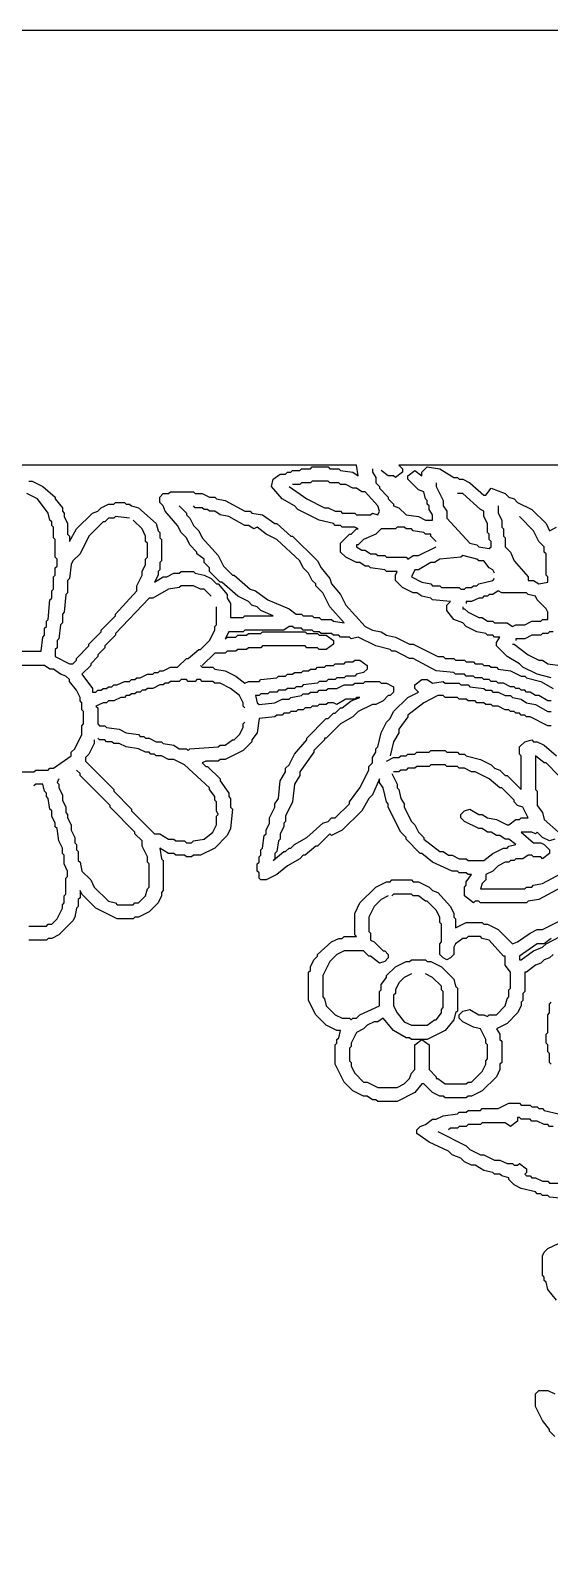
# Model space of a CAD drawing. Header units: metres. Extents: x 80 to 226, y 30 to 176.
# Drawn here: x 152.7 to 177.5, y 103.4 to 176.2 of the extents above; entities that cross this region are included whole.
import ezdxf

# ---------------------------------------------------------------- set-up
doc = ezdxf.new("R2010")
doc.units = ezdxf.units.M

msp = doc.modelspace()

# ---------------------------------------------------------------- linework, layer by layer
for points in [[(80, 30), (226.172, 30), (226.172, 176.172), (80, 176.172)], [(177.555, 145.25), (176.877, 145.419), (176.2, 145.758), (176.031, 145.927), (175.438, 146.266), (174.93, 146.774), (174.93, 146.943), (175.099, 147.197), (174.845, 147.197), (174.761, 147.282), (174.507, 147.282), (174.422, 147.367), (173.999, 147.451), (173.491, 147.705), (173.321, 147.875), (172.898, 148.044), (172.559, 148.467), (172.559, 148.721), (172.729, 148.891), (171.882, 148.975), (171.797, 149.06), (171.374, 149.145), (171.12, 149.314), (170.951, 149.314), (170.443, 149.568), (170.104, 149.907), (170.104, 150.161), (170.189, 150.33), (169.681, 150.33), (169.596, 150.415), (168.919, 150.499), (168.834, 150.584), (168.665, 150.584), (168.411, 150.753), (168.241, 150.753), (167.733, 151.007), (167.479, 151.261), (167.479, 151.685), (167.903, 152.108), (167.987, 152.108), (168.241, 152.362), (168.326, 152.362), (168.157, 152.447), (167.564, 152.447), (167.479, 152.531), (167.225, 152.531), (167.141, 152.616), (166.463, 152.785), (165.447, 153.293), (165.278, 153.463), (164.685, 153.801), (164.177, 154.394), (164.262, 154.733), (164.601, 154.987), (164.855, 154.987), (164.939, 155.071), (165.109, 155.071), (165.193, 155.156), (165.532, 155.156), (165.617, 155.241), (166.04, 155.241), (166.125, 155.325), (166.887, 155.325), (166.971, 155.241), (167.395, 155.241), (167.479, 155.156), (168.072, 155.071), (168.326, 154.902), (168.241, 155.41), (137.761, 155.41)], [(169.003, 155.241), (169.003, 155.071), (169.173, 154.817), (169.173, 154.563), (169.342, 154.394), (169.342, 154.309), (169.765, 153.886), (169.765, 153.801), (170.019, 153.547), (170.019, 153.463), (170.273, 153.378), (170.612, 153.039), (171.205, 152.955), (171.543, 152.785), (171.882, 152.785), (171.882, 153.039), (171.713, 153.293), (171.713, 153.463), (171.628, 153.547), (171.628, 153.717), (171.543, 153.801), (171.459, 154.14), (171.205, 154.225), (170.697, 154.733), (170.697, 154.902), (171.035, 155.156), (171.374, 154.902), (171.374, 155.071), (171.628, 155.325), (172.221, 155.241), (172.898, 154.817), (173.067, 154.817), (173.152, 154.733), (173.321, 154.733), (173.66, 154.563), (174.337, 153.971), (174.422, 153.971), (174.676, 154.309), (175.353, 154.055), (175.523, 153.886), (175.777, 153.801), (175.946, 153.632), (176.623, 153.293), (177.301, 152.616), (177.47, 152.277), (177.809, 152.447)], [(186.953, 155.41), (170.273, 155.41), (170.443, 155.241), (170.443, 155.071), (170.104, 154.817), (170.019, 154.902), (169.765, 154.902), (169.427, 155.156)], [(152.578, 154.648), (152.747, 154.648), (153.255, 154.394), (153.848, 153.886), (153.848, 153.801), (154.187, 153.378), (154.187, 153.209), (154.271, 153.124), (154.271, 152.955), (154.441, 152.616), (154.441, 152.108), (154.525, 152.023), (154.525, 151.769), (154.864, 152.362), (155.626, 153.124), (155.88, 153.209), (156.049, 153.378), (156.388, 153.547), (156.642, 153.547), (156.727, 153.632), (157.15, 153.632), (157.235, 153.547), (157.404, 153.547), (157.489, 153.463), (157.827, 153.378), (158.674, 152.616), (158.759, 152.277), (158.843, 152.193), (158.843, 151.939), (158.928, 151.854), (158.928, 150.838), (158.843, 150.753), (158.843, 150.415), (158.759, 150.33), (158.759, 150.161), (158.589, 149.822), (159.013, 150.076), (159.182, 150.076), (159.521, 150.245), (159.775, 150.245), (159.859, 150.33), (160.452, 150.33), (160.537, 150.245), (160.96, 150.161), (161.299, 149.991), (161.553, 149.737), (161.637, 149.737), (162.061, 149.229), (162.061, 149.06), (162.23, 148.806), (162.23, 148.129), (162.823, 148.129), (162.907, 148.213), (164.262, 148.213), (163.669, 148.467), (163.5, 148.637), (163.246, 148.721), (163.077, 148.891), (162.569, 149.145), (161.807, 149.822), (161.722, 149.822), (161.214, 150.33), (161.214, 150.499), (160.96, 150.753), (160.96, 150.923), (160.621, 151.177), (160.621, 151.261), (160.283, 151.6), (160.113, 151.939), (159.859, 152.193), (159.69, 152.531), (159.097, 153.209), (159.013, 153.463), (158.843, 153.632), (158.843, 153.886), (159.013, 154.055), (159.267, 154.055), (159.351, 154.14), (160.452, 154.14), (160.537, 154.055), (160.875, 154.055), (161.214, 153.886), (161.468, 153.886), (161.553, 153.801), (161.976, 153.717), (162.907, 153.209), (163.161, 153.209), (163.246, 153.124), (163.754, 153.039), (164.347, 152.616), (164.431, 152.616), (165.109, 152.023), (165.193, 152.023), (166.379, 150.838), (166.548, 150.499), (166.971, 149.991), (167.056, 149.737), (167.479, 149.229), (167.733, 148.721), (168.665, 147.705), (169.003, 147.536), (169.427, 147.451), (169.681, 147.282), (170.104, 147.197), (170.781, 146.859), (170.951, 146.859), (172.136, 146.266), (172.39, 146.266), (172.475, 146.181), (172.898, 146.181), (172.983, 146.097), (173.406, 146.097), (173.491, 146.012), (173.829, 146.012), (173.914, 145.927), (174.253, 145.927), (174.337, 145.843), (174.591, 145.843), (174.676, 145.758), (174.93, 145.758), (175.015, 145.673), (175.607, 145.589), (176.115, 145.335), (176.285, 145.335), (176.369, 145.25), (177.047, 145.081), (177.639, 144.742)], [(165.024, 154.394), (165.871, 153.801), (166.717, 153.378), (166.887, 153.378), (167.225, 153.209), (167.479, 153.209), (167.564, 153.124), (168.157, 153.124), (168.241, 153.039), (168.919, 153.039), (169.003, 153.124), (169.257, 153.039), (169.342, 153.209), (169.257, 153.463), (168.665, 154.14), (168.495, 154.14), (168.241, 154.309), (168.072, 154.309), (167.733, 154.479), (167.479, 154.479), (167.395, 154.563), (166.971, 154.563), (166.887, 154.648), (166.125, 154.648), (166.04, 154.563), (165.617, 154.563), (165.532, 154.479), (165.193, 154.479)], [(172.051, 154.563), (172.051, 154.394), (172.39, 153.717), (172.39, 153.463), (172.559, 153.209), (172.559, 152.87), (173.66, 151.685), (173.999, 151.6), (174.083, 151.515), (174.591, 151.431), (174.676, 151.515), (174.676, 151.769), (174.591, 151.854), (174.591, 152.108), (174.507, 152.193), (174.507, 152.616), (174.337, 152.955), (174.337, 153.209), (174.168, 153.293), (173.321, 154.055), (173.067, 154.055)], [(152.155, 146.52), (153.171, 146.52), (153.255, 147.197), (153.34, 147.282), (153.34, 147.621), (153.425, 147.705), (153.425, 147.959), (153.509, 148.044), (153.594, 148.975), (153.679, 149.06), (153.679, 149.399), (153.763, 149.483), (153.763, 150.076), (153.848, 150.161), (153.848, 150.499), (153.933, 150.584), (153.933, 150.923), (153.848, 151.007), (153.848, 151.854), (153.763, 151.939), (153.763, 152.447), (153.679, 152.531), (153.679, 152.701), (153.594, 152.785), (153.509, 153.124), (153.001, 153.801), (152.493, 154.055)], [(157.404, 152.87), (156.727, 152.955), (156.642, 152.87), (156.388, 152.87), (156.219, 152.701), (156.134, 152.701), (155.457, 152.023), (155.033, 151.177), (154.695, 150.838), (154.61, 150.669), (154.525, 149.991), (154.441, 149.907), (154.441, 149.314), (154.356, 149.229), (154.271, 148.383), (154.187, 148.298), (154.187, 147.875), (154.102, 147.79), (154.017, 147.113), (153.933, 147.028), (153.933, 146.689), (153.848, 146.605), (153.848, 146.266), (154.525, 145.927), (154.695, 145.927), (154.864, 146.097), (154.864, 146.181), (155.457, 146.774), (155.457, 146.859), (156.049, 147.451), (156.049, 147.536), (156.727, 148.213), (156.727, 148.298), (157.743, 149.399), (157.743, 149.653), (157.997, 150.161), (157.997, 150.33), (158.166, 150.669), (158.166, 150.923), (158.251, 151.007), (158.251, 151.685), (158.166, 151.769), (158.166, 152.023), (157.997, 152.362), (157.573, 152.785)], [(159.775, 153.463), (160.113, 153.124), (160.113, 153.039), (160.283, 152.87), (160.452, 152.531), (160.706, 152.277), (160.875, 151.939), (161.637, 151.092), (161.891, 150.584), (162.315, 150.161), (162.399, 150.161), (163.161, 149.483), (163.415, 149.399), (164.008, 148.975), (165.024, 148.552), (165.363, 148.298), (165.617, 148.298), (165.701, 148.213), (166.125, 148.213), (166.209, 148.129), (166.463, 148.129), (166.548, 148.044), (167.056, 148.044), (167.141, 147.959), (167.649, 147.875), (166.971, 148.637), (166.633, 149.314), (166.294, 149.653), (166.294, 149.737), (166.125, 149.907), (165.955, 150.245), (165.701, 150.499), (165.532, 150.838), (164.431, 151.854), (163.923, 152.108), (163.5, 152.447), (163.331, 152.362), (163.077, 152.531), (162.907, 152.531), (162.145, 152.955), (161.722, 153.039), (161.468, 153.209), (161.214, 153.209), (161.129, 153.293), (160.96, 153.293), (160.875, 153.378), (160.537, 153.378), (160.452, 153.463)], [(175.015, 153.463), (175.015, 153.124), (175.184, 152.785), (175.184, 152.447), (175.269, 152.362), (175.269, 152.023), (175.353, 151.939), (175.353, 151.515), (175.607, 151.261), (175.777, 150.838), (176.454, 150.076), (176.454, 149.907), (176.708, 149.907), (176.962, 149.737), (177.385, 149.822), (177.385, 150.076), (177.301, 150.161), (177.301, 151.177), (177.216, 151.261), (177.216, 151.515), (176.962, 151.769), (176.708, 152.277), (176.031, 152.955)], [(172.051, 151.769), (171.797, 152.023), (171.797, 152.108), (171.543, 152.108), (171.459, 152.193), (170.951, 152.277), (170.866, 152.362), (170.612, 152.362), (170.527, 152.447), (170.189, 152.447), (170.104, 152.362), (169.427, 152.362), (169.173, 152.108), (168.58, 151.854), (168.326, 151.6), (168.241, 151.6), (168.241, 151.515), (168.495, 151.346), (168.665, 151.346), (168.919, 151.177), (169.173, 151.177), (169.257, 151.092), (169.596, 151.092), (169.681, 151.007), (170.612, 151.007), (170.697, 150.923), (170.951, 151.092), (171.205, 151.092), (172.051, 151.515)], [(174.845, 150.245), (174.761, 150.415), (174.591, 150.499), (174.337, 150.838), (174.083, 150.838), (173.999, 150.923), (173.321, 151.092), (173.237, 151.007), (172.221, 150.923), (171.967, 150.753), (171.797, 150.753), (171.205, 150.415), (171.035, 150.415), (170.866, 150.076), (171.374, 149.822), (171.797, 149.737), (171.882, 149.653), (172.221, 149.653), (172.305, 149.568), (173.152, 149.568), (173.237, 149.483), (173.406, 149.483), (173.491, 149.568), (173.745, 149.568), (173.829, 149.653), (173.999, 149.653), (174.083, 149.737), (174.761, 149.907), (174.845, 149.991)], [(161.299, 149.145), (160.96, 149.483), (160.791, 149.483), (160.452, 149.653), (159.859, 149.653), (159.775, 149.568), (159.267, 149.483), (158.505, 149.06), (158.335, 149.06), (156.727, 147.367), (156.727, 147.282), (156.219, 146.774), (156.219, 146.689), (155.88, 146.351), (155.88, 146.266), (155.541, 145.927), (155.541, 145.843), (155.118, 145.419), (155.626, 144.742), (155.626, 144.573), (155.795, 144.573), (155.88, 144.657), (156.049, 144.657), (156.134, 144.742), (156.303, 144.742), (156.388, 144.827), (156.557, 144.827), (156.642, 144.911), (156.811, 144.911), (157.15, 145.081), (157.404, 145.081), (157.489, 145.165), (157.658, 145.165), (157.743, 145.25), (157.912, 145.25), (158.251, 145.419), (158.505, 145.419), (158.589, 145.504), (158.759, 145.504), (158.843, 145.589), (159.013, 145.589), (159.351, 145.758), (159.69, 145.758), (160.113, 146.181), (160.198, 146.181), (160.706, 146.605), (160.791, 146.605), (161.214, 147.028), (161.468, 147.536), (161.468, 147.705), (161.553, 147.79), (161.553, 148.637)], [(173.321, 148.637), (173.321, 148.552), (173.406, 148.552), (173.575, 148.383), (174.083, 148.129), (174.253, 148.129), (174.507, 147.959), (174.761, 147.959), (174.845, 147.875), (175.438, 147.875), (175.692, 147.705), (175.861, 147.79), (176.285, 147.79), (176.623, 147.959), (177.047, 147.959), (177.131, 148.044), (177.385, 148.044), (177.385, 148.383), (177.301, 148.552), (176.877, 148.975), (176.793, 149.145), (176.454, 149.229), (176.369, 149.314), (175.184, 149.314), (175.015, 149.399), (174.761, 149.229), (174.591, 149.229), (174.507, 149.145), (174.337, 149.145), (174.253, 149.06), (174.083, 149.06), (173.745, 148.891), (173.491, 148.891), (173.491, 148.806)], [(177.555, 144.149), (177.385, 144.149), (176.962, 144.403), (176.793, 144.403), (176.539, 144.573), (176.369, 144.573), (176.285, 144.657), (176.115, 144.657), (176.031, 144.742), (175.861, 144.742), (175.777, 144.827), (175.607, 144.827), (175.269, 144.996), (175.015, 144.996), (174.93, 145.081), (174.676, 145.081), (174.591, 145.165), (174.337, 145.165), (174.253, 145.25), (173.914, 145.25), (173.829, 145.335), (173.491, 145.335), (173.406, 145.419), (172.983, 145.419), (172.898, 145.504), (172.051, 145.589), (170.951, 146.181), (170.781, 146.181), (170.104, 146.52), (169.935, 146.52), (169.85, 146.605), (169.173, 146.774), (168.326, 147.197), (167.987, 147.113), (167.903, 147.197), (167.479, 147.197), (167.395, 147.282), (167.141, 147.282), (167.056, 147.367), (166.548, 147.367), (166.463, 147.451), (166.209, 147.451), (166.125, 147.536), (165.701, 147.536), (165.617, 147.621), (165.278, 147.621), (165.193, 147.705), (165.024, 147.705), (164.77, 147.536), (162.907, 147.536), (162.823, 147.451), (162.145, 147.451), (161.976, 147.113), (162.061, 147.197), (162.484, 147.197), (162.569, 147.282), (162.992, 147.282), (163.077, 147.367), (163.669, 147.367), (163.754, 147.451), (165.786, 147.451), (165.871, 147.367), (166.379, 147.367), (166.463, 147.282), (166.802, 147.282), (167.141, 147.028), (167.141, 146.859), (166.802, 146.605), (166.463, 146.605), (166.379, 146.689), (165.871, 146.689), (165.786, 146.774), (163.754, 146.774), (163.669, 146.689), (163.077, 146.689), (162.992, 146.605), (162.569, 146.605), (162.484, 146.52), (162.061, 146.52), (161.976, 146.435), (161.468, 146.435), (160.875, 145.843)], [(177.639, 147.451), (177.47, 147.451), (177.385, 147.367), (177.131, 147.367), (177.047, 147.282), (176.623, 147.282), (176.285, 147.113), (175.861, 147.113), (175.861, 147.028)], [(175.692, 146.859), (175.777, 146.859), (176.454, 146.351), (176.962, 146.097), (177.131, 146.097), (177.385, 145.927), (177.978, 145.843)], [(152.07, 140.763), (152.832, 140.763), (152.917, 140.847), (153.509, 140.847), (153.594, 140.932), (153.763, 140.932), (154.61, 141.525), (154.61, 141.694), (154.779, 141.863), (155.118, 142.541), (155.118, 142.964), (155.203, 143.049), (155.203, 143.641), (155.118, 143.726), (155.118, 144.065), (155.033, 144.149), (155.033, 144.319), (154.864, 144.657), (154.525, 145.081), (154.525, 145.165), (154.356, 145.335), (154.102, 145.419), (153.763, 145.673), (153.594, 145.673), (153.34, 145.843), (152.155, 145.843)], [(160.791, 145.843), (160.875, 145.758), (161.383, 145.758), (161.468, 145.673), (161.976, 145.589), (162.484, 145.335), (162.907, 144.996), (163.077, 145.081), (163.585, 145.081), (163.669, 145.165), (164.431, 145.25), (164.516, 145.335), (164.855, 145.335), (164.939, 145.419), (165.193, 145.419), (165.278, 145.504), (165.617, 145.504), (165.701, 145.589), (165.955, 145.589), (166.04, 145.673), (166.294, 145.673), (166.379, 145.758), (166.717, 145.758), (166.802, 145.843), (167.141, 145.843), (167.225, 145.927), (167.649, 145.927), (167.733, 146.012), (168.072, 146.012), (168.157, 146.097), (168.411, 146.097), (168.749, 145.843), (168.749, 145.673), (168.58, 145.504), (168.241, 145.419), (168.157, 145.335), (167.733, 145.335), (167.649, 145.25), (167.31, 145.25), (167.225, 145.165), (166.887, 145.165), (166.802, 145.081), (166.463, 145.081), (166.379, 144.996), (165.701, 144.911), (165.617, 144.827), (165.363, 144.827), (165.278, 144.742), (164.939, 144.742), (164.855, 144.657), (164.516, 144.657), (164.431, 144.573), (164.093, 144.573), (164.008, 144.488), (163.669, 144.488), (163.585, 144.403), (163.415, 144.403), (163.5, 144.065), (163.585, 143.98), (164.347, 144.065), (164.685, 144.234), (165.024, 144.234), (165.109, 144.319), (165.617, 144.403), (165.701, 144.488), (165.955, 144.488), (166.04, 144.573), (166.379, 144.573), (166.463, 144.657), (166.802, 144.657), (166.887, 144.742), (167.31, 144.742), (167.649, 144.911), (168.072, 144.911), (168.157, 144.996), (168.58, 144.996), (168.665, 145.081), (169.342, 145.081), (169.427, 144.996), (169.681, 144.996), (170.019, 144.827), (170.019, 144.573), (169.85, 144.403), (169.765, 144.403), (169.511, 144.149), (169.173, 143.98), (169.003, 143.98), (168.326, 143.641), (168.072, 143.387), (167.479, 143.049), (166.802, 142.371), (166.717, 142.371), (166.717, 142.287), (166.209, 141.779), (166.209, 141.694), (165.532, 140.763), (165.532, 140.593), (165.278, 140.17), (165.193, 139.323), (164.855, 138.646), (164.855, 138.392), (164.77, 138.307), (164.77, 138.138), (164.601, 137.799), (164.601, 137.545), (164.516, 137.461), (164.431, 136.953), (164.347, 136.868), (164.347, 136.614), (164.262, 136.529), (164.77, 136.953), (164.855, 136.953), (165.024, 137.122), (165.109, 137.122), (165.278, 137.291), (165.871, 137.63), (166.633, 138.307), (166.887, 138.392), (167.056, 138.561), (167.225, 138.561), (167.903, 139.239), (167.903, 139.323), (168.411, 140.001), (168.834, 140.847), (168.834, 141.017), (169.003, 141.186), (169.003, 141.44), (169.173, 141.694), (169.173, 141.863), (169.257, 141.948), (169.427, 142.625), (169.681, 143.133), (169.85, 143.303), (170.019, 143.641), (170.697, 144.319), (171.205, 144.573), (171.035, 144.742), (171.035, 144.911), (171.374, 145.165), (171.628, 145.165), (171.882, 144.996), (172.39, 145.081), (172.475, 144.996), (173.152, 144.996), (173.237, 144.911), (173.575, 144.911), (173.66, 144.827), (174.337, 144.742), (174.422, 144.657), (174.676, 144.657), (174.761, 144.573), (175.015, 144.573), (175.353, 144.403), (175.607, 144.403), (175.692, 144.319), (176.115, 144.234), (176.369, 144.065), (176.793, 143.98), (177.385, 143.641), (177.555, 143.641)], [(162.907, 143.811), (162.823, 143.895), (162.823, 144.065), (162.653, 144.403), (162.23, 144.742), (161.722, 144.996), (161.468, 144.996), (161.383, 145.081), (160.875, 145.081), (160.791, 145.165), (160.621, 145.165), (160.537, 145.081), (160.198, 145.081), (160.113, 145.165), (159.859, 145.165), (159.775, 145.081), (159.351, 145.081), (159.267, 144.996), (159.097, 144.996), (159.013, 144.911), (158.843, 144.911), (158.505, 144.742), (158.251, 144.742), (158.166, 144.657), (157.997, 144.657), (157.912, 144.573), (157.743, 144.573), (157.658, 144.488), (157.489, 144.488), (157.404, 144.403), (157.235, 144.403), (157.15, 144.319), (156.981, 144.319), (156.642, 144.149), (156.388, 144.149), (156.303, 144.065), (156.134, 144.065), (155.795, 143.895), (155.88, 143.811), (155.88, 143.049), (155.965, 142.964), (156.219, 142.964), (156.303, 142.879), (156.896, 142.795), (157.235, 142.625), (157.827, 142.541), (157.912, 142.456), (158.081, 142.456), (158.166, 142.371), (158.335, 142.371), (158.674, 142.202), (158.928, 142.202), (159.013, 142.117), (159.521, 142.033), (159.775, 141.863), (160.113, 141.863), (160.198, 141.779), (160.283, 141.863), (161.637, 141.948), (161.722, 142.033), (161.976, 142.033), (162.315, 142.287), (162.399, 142.287), (162.653, 142.541), (162.823, 142.879), (162.823, 143.049), (162.907, 143.133)], [(178.232, 135.344), (176.962, 134.667), (176.454, 134.582), (176.369, 134.497), (174.168, 134.497), (174.083, 134.582), (173.914, 134.582), (173.829, 134.497), (173.406, 134.836), (173.406, 135.259), (173.491, 135.344), (173.491, 135.513), (173.745, 135.852), (173.575, 135.852), (173.491, 135.937), (173.152, 135.937), (173.067, 136.021), (172.813, 136.021), (171.882, 136.445), (171.374, 136.868), (171.289, 136.868), (170.612, 137.545), (170.612, 137.63), (170.358, 137.884), (169.765, 139.069), (169.765, 139.239), (169.681, 139.323), (169.511, 140.001), (169.342, 140.255), (169.342, 140.424), (169.003, 139.662), (168.834, 139.493), (168.495, 138.9), (167.564, 137.969), (167.056, 137.715), (166.971, 137.799), (166.379, 137.207), (166.294, 137.207), (165.786, 136.783), (165.701, 136.783), (165.532, 136.614), (164.939, 136.275), (164.431, 135.852), (163.923, 135.598), (163.669, 135.598), (163.585, 135.683), (163.585, 135.937), (163.5, 136.021), (163.5, 136.36), (163.585, 136.445), (163.585, 136.699), (163.669, 136.783), (163.669, 137.037), (163.754, 137.122), (163.839, 137.715), (163.923, 137.799), (163.923, 137.969), (164.093, 138.307), (164.093, 138.561), (164.347, 139.069), (164.347, 139.239), (164.516, 139.493), (164.601, 140.339), (164.855, 140.763), (164.855, 140.932), (165.024, 141.101), (165.278, 141.609), (165.871, 142.287), (165.871, 142.371), (166.802, 143.303), (166.887, 143.303), (167.141, 143.557), (167.225, 143.557), (167.479, 143.811), (167.564, 143.811), (167.987, 144.149), (168.411, 144.319), (168.241, 144.319), (168.157, 144.234), (167.733, 144.234), (167.31, 143.98), (167.141, 144.065), (166.887, 144.065), (166.802, 143.98), (166.463, 143.98), (166.379, 143.895), (166.125, 143.895), (166.04, 143.811), (165.786, 143.811), (165.701, 143.726), (165.447, 143.726), (165.363, 143.641), (165.109, 143.641), (165.024, 143.557), (164.77, 143.557), (164.685, 143.472), (164.431, 143.472), (164.347, 143.387), (163.585, 143.303), (163.5, 142.625), (163.246, 142.287), (163.246, 142.202), (162.823, 141.779), (161.976, 141.355), (161.722, 141.355), (161.637, 141.271), (161.045, 141.271), (160.875, 141.186), (161.045, 141.017), (161.129, 141.017), (161.722, 140.424), (161.722, 140.339), (162.145, 139.747), (162.145, 139.577), (162.23, 139.493), (162.23, 139.069), (162.315, 138.985), (162.23, 138.053), (162.061, 137.715), (161.468, 137.122), (160.791, 136.783), (160.452, 136.783), (160.367, 136.699), (160.113, 136.699), (160.029, 136.783), (159.605, 136.783), (159.521, 136.868), (159.267, 136.868), (158.843, 137.122), (158.928, 136.614), (159.013, 136.529), (159.013, 135.09), (158.928, 135.005), (158.928, 134.836), (158.759, 134.497), (158.335, 134.074), (157.827, 133.82), (157.658, 133.82), (157.573, 133.735), (156.811, 133.735), (155.795, 134.243), (155.118, 134.921), (155.033, 135.09), (155.033, 134.751), (154.949, 134.667), (154.949, 134.328), (154.864, 134.243), (154.779, 133.82), (154.695, 133.651), (154.017, 132.973), (153.679, 132.804), (153.509, 132.804), (153.425, 132.719), (152.578, 132.719)], [(177.555, 142.964), (177.385, 142.964), (176.539, 143.387), (176.369, 143.387), (176.285, 143.472), (176.115, 143.472), (176.031, 143.557), (175.861, 143.557), (175.777, 143.641), (175.607, 143.641), (175.523, 143.726), (175.353, 143.726), (175.015, 143.895), (174.761, 143.895), (174.676, 143.98), (174.422, 143.98), (174.337, 144.065), (173.999, 144.065), (173.914, 144.149), (173.575, 144.149), (173.491, 144.234), (173.152, 144.234), (173.067, 144.319), (172.475, 144.319), (172.39, 144.403), (172.136, 144.403), (171.459, 144.065), (170.697, 143.472), (170.697, 143.387), (170.273, 142.795), (170.273, 142.625), (170.019, 142.202), (169.85, 141.525)], [(155.711, 142.287), (155.711, 142.117), (155.457, 141.609), (155.287, 141.44), (155.287, 141.271), (156.642, 139.916), (156.642, 139.831), (157.489, 138.985), (157.489, 138.9), (158.589, 137.799), (158.843, 137.799), (159.267, 137.545), (159.521, 137.545), (159.605, 137.461), (160.029, 137.461), (160.113, 137.376), (160.367, 137.376), (160.452, 137.461), (160.96, 137.545), (161.383, 137.884), (161.553, 138.223), (161.553, 138.646), (161.637, 138.731), (161.553, 138.9), (161.553, 139.323), (161.468, 139.408), (161.468, 139.577), (161.214, 139.916), (161.214, 140.001), (160.029, 141.101), (159.521, 141.355), (159.267, 141.355), (158.928, 141.525), (158.674, 141.525), (158.589, 141.609), (158.42, 141.609), (158.335, 141.694), (158.166, 141.694), (157.827, 141.863), (157.235, 141.948), (156.896, 142.117), (156.642, 142.117), (156.557, 142.202), (156.303, 142.202), (156.219, 142.287), (155.965, 142.287), (155.88, 142.371)], [(169.681, 141.271), (170.019, 141.44), (170.273, 141.44), (170.358, 141.525), (170.612, 141.525), (170.697, 141.609), (171.035, 141.609), (171.12, 141.694), (171.713, 141.694), (171.797, 141.779), (172.475, 141.779), (172.559, 141.694), (173.067, 141.694), (173.152, 141.609), (173.406, 141.609), (173.491, 141.525), (174.168, 141.355), (174.676, 141.101), (174.845, 140.932), (175.099, 140.847), (175.353, 140.593), (175.438, 140.593), (176.115, 139.916), (176.115, 141.525), (176.031, 141.609), (176.031, 141.948), (176.285, 142.202), (176.623, 142.287), (176.708, 142.202), (176.877, 142.202), (177.216, 142.033), (177.809, 141.525)], [(177.893, 140.593), (177.301, 141.186), (177.216, 141.186), (176.793, 141.525), (176.793, 139.916), (176.877, 139.831), (176.877, 139.154), (177.131, 138.815), (177.216, 138.477), (177.893, 137.884)], [(154.017, 140.424), (153.933, 140.255), (154.017, 140.17), (154.017, 140.001), (154.187, 139.662), (154.187, 139.408), (154.356, 139.069), (154.356, 138.815), (154.441, 138.731), (154.441, 138.561), (154.61, 138.223), (154.61, 137.969), (154.779, 137.63), (154.779, 137.376), (154.864, 137.291), (154.864, 137.037), (154.949, 136.953), (154.949, 136.529), (155.033, 136.445), (155.118, 136.021), (155.541, 135.598), (155.711, 135.259), (156.388, 134.582), (156.727, 134.497), (156.811, 134.413), (157.573, 134.413), (157.658, 134.497), (157.827, 134.497), (158.166, 134.836), (158.251, 135.175), (158.335, 135.259), (158.335, 136.36), (158.251, 136.445), (158.251, 136.699), (157.997, 137.207), (157.997, 137.461), (157.658, 137.799), (157.658, 137.884), (156.473, 139.069), (156.473, 139.154), (155.033, 140.593), (155.033, 140.678), (154.864, 140.847)], [(169.935, 140.678), (170.189, 140.17), (170.189, 140.001), (170.273, 139.916), (170.358, 139.493), (170.527, 139.239), (170.527, 139.069), (170.866, 138.392), (171.035, 138.223), (171.205, 137.884), (171.459, 137.63), (171.459, 137.545), (172.221, 136.953), (172.39, 136.953), (172.644, 136.783), (172.813, 136.783), (173.152, 136.614), (173.491, 136.614), (173.575, 136.529), (174.337, 136.529), (174.761, 136.868), (175.269, 137.122), (175.438, 137.122), (175.523, 137.207), (175.861, 137.291), (175.523, 137.545), (175.353, 137.545), (175.099, 137.715), (174.93, 137.715), (174.676, 137.884), (174.507, 137.884), (174.253, 138.053), (174.083, 138.053), (173.406, 138.392), (173.237, 138.561), (173.237, 138.731), (173.406, 138.9), (173.66, 138.985), (174.083, 138.731), (174.253, 138.731), (174.507, 138.561), (174.93, 138.477), (175.438, 138.223), (175.523, 138.223), (175.861, 138.477), (176.031, 138.477), (176.115, 138.561), (176.454, 138.561), (176.2, 139.069), (175.946, 139.154), (175.777, 139.323), (175.777, 139.408), (175.184, 140.001), (175.099, 140.001), (174.591, 140.424), (173.914, 140.763), (173.745, 140.763), (173.406, 140.932), (173.152, 140.932), (173.067, 141.017), (172.559, 141.017), (172.475, 141.101), (171.797, 141.101), (171.713, 141.017), (171.12, 141.017), (171.035, 140.932), (170.697, 140.932), (170.612, 140.847), (170.358, 140.847), (170.273, 140.763), (170.019, 140.763)], [(152.578, 133.397), (153.425, 133.397), (153.509, 133.481), (153.679, 133.481), (153.933, 133.735), (154.187, 134.243), (154.187, 134.413), (154.271, 134.497), (154.271, 134.836), (154.356, 134.921), (154.356, 135.683), (154.441, 135.767), (154.441, 136.021), (154.271, 136.36), (154.271, 136.783), (154.187, 136.868), (154.187, 137.122), (154.017, 137.461), (153.933, 138.053), (153.848, 138.138), (153.848, 138.307), (153.679, 138.646), (153.679, 138.9), (153.594, 138.985), (153.509, 139.493), (153.425, 139.577), (153.425, 139.747), (153.34, 139.831), (153.255, 140.17), (152.917, 140.17), (152.832, 140.085)], [(177.724, 137.545), (177.47, 137.461), (177.131, 137.63), (176.877, 137.884), (176.793, 137.799), (176.623, 137.884), (176.115, 137.884), (176.708, 137.376), (177.047, 137.376), (177.216, 137.291), (177.47, 137.037), (177.47, 136.868), (177.131, 136.614), (177.047, 136.699), (176.708, 136.699), (176.623, 136.783), (176.454, 136.783), (176.2, 136.614), (175.861, 136.614), (175.777, 136.529), (175.607, 136.529), (175.523, 136.445), (175.353, 136.445), (175.015, 136.275), (174.761, 136.021), (174.422, 135.852), (174.422, 135.598), (174.253, 135.429), (174.168, 135.175), (176.285, 135.175), (176.369, 135.259), (176.623, 135.259), (176.708, 135.344), (177.131, 135.429), (178.232, 136.021)], [(177.639, 132.042), (177.47, 131.873), (177.216, 131.788), (177.047, 131.619), (176.793, 131.534), (176.369, 131.195), (176.285, 131.195), (176.285, 130.264), (176.2, 130.179), (176.2, 129.841), (176.115, 129.756), (176.115, 129.587), (175.946, 129.248), (175.438, 128.74), (174.93, 128.486), (175.099, 128.232), (175.099, 127.978), (175.184, 127.893), (175.184, 126.877), (175.099, 126.793), (175.099, 126.539), (174.93, 126.2), (174.253, 125.523), (173.745, 125.269), (173.575, 125.269), (173.491, 125.184), (172.475, 125.184), (172.39, 125.269), (172.221, 125.269), (171.882, 125.438), (171.459, 125.861), (171.374, 125.861), (171.035, 125.438), (170.189, 125.015), (169.257, 125.015), (169.173, 125.099), (169.003, 125.099), (168.749, 125.269), (168.58, 125.269), (168.072, 125.523), (167.649, 125.946), (167.225, 126.793), (167.225, 127.724), (167.31, 127.809), (167.31, 127.978), (167.395, 128.063), (167.479, 128.401), (167.31, 128.401), (166.802, 128.655), (166.294, 129.163), (165.955, 129.841), (165.955, 131.195), (166.04, 131.28), (166.04, 131.449), (166.209, 131.788), (166.379, 131.957), (166.379, 132.042), (167.056, 132.635), (167.395, 132.804), (167.564, 132.804), (167.649, 132.889), (168.241, 132.889), (168.157, 132.973), (168.157, 133.989), (168.411, 134.497), (169.173, 135.259), (169.681, 135.513), (169.85, 135.513), (169.935, 135.598), (170.866, 135.598), (170.951, 135.513), (171.205, 135.513), (171.713, 135.259), (171.882, 135.09), (172.136, 135.005), (172.729, 134.328), (172.898, 133.989), (172.898, 133.82), (172.983, 133.735), (172.983, 133.312), (173.491, 133.566), (174.253, 133.566), (174.337, 133.481), (174.507, 133.481), (175.015, 133.227), (175.692, 132.55), (175.946, 132.635), (176.539, 133.058), (176.877, 133.227), (177.131, 133.227), (178.147, 133.735)], [(169.765, 134.836), (169.427, 134.667), (169.088, 134.328), (168.834, 133.82), (168.834, 133.143), (168.919, 133.058), (168.919, 132.719), (169.088, 132.635), (169.511, 132.211), (169.596, 132.211), (169.765, 132.042), (169.765, 131.873), (169.596, 131.703), (169.342, 131.619), (168.919, 131.957), (168.834, 131.957), (168.58, 132.211), (167.649, 132.211), (167.31, 132.042), (166.971, 131.703), (166.633, 131.026), (166.633, 130.01), (166.717, 129.925), (166.802, 129.587), (167.225, 129.163), (167.564, 128.994), (167.903, 128.994), (167.987, 128.909), (168.072, 128.994), (168.241, 128.994), (168.411, 129.163), (169.342, 129.587), (169.342, 130.264), (169.427, 130.349), (169.427, 130.603), (169.681, 130.941), (169.681, 131.026), (170.104, 131.449), (170.612, 131.703), (170.781, 131.703), (170.866, 131.788), (171.543, 131.788), (171.628, 131.703), (171.797, 131.703), (172.305, 131.449), (172.898, 130.857), (172.983, 130.518), (173.067, 130.433), (173.067, 129.333), (172.983, 129.248), (172.898, 128.909), (172.475, 128.401), (171.628, 127.978), (170.866, 127.978), (170.781, 128.063), (170.612, 128.063), (170.019, 128.401), (169.511, 128.994), (169.257, 128.825), (169.088, 128.825), (168.749, 128.655), (168.58, 128.486), (168.241, 128.317), (167.987, 127.809), (167.987, 127.639), (167.903, 127.555), (167.903, 126.962), (167.987, 126.877), (167.987, 126.708), (168.157, 126.369), (168.58, 125.946), (168.749, 125.946), (169.257, 125.692), (170.189, 125.692), (170.527, 125.861), (170.781, 126.115), (170.866, 126.369), (171.035, 126.539), (171.035, 127.724), (171.374, 127.978), (171.713, 127.724), (171.713, 126.539), (172.051, 126.2), (172.051, 126.115), (172.136, 126.115), (172.475, 125.861), (173.491, 125.861), (173.575, 125.946), (173.745, 125.946), (174.253, 126.454), (174.422, 126.793), (174.422, 126.962), (174.507, 127.047), (174.507, 127.724), (174.422, 127.809), (174.422, 127.978), (174.168, 128.486), (173.829, 128.571), (173.321, 128.825), (173.152, 128.994), (173.152, 129.163), (173.321, 129.333), (173.66, 129.417), (174.083, 129.163), (174.337, 129.163), (174.507, 129.079), (174.591, 129.163), (174.93, 129.163), (175.353, 129.587), (175.438, 129.925), (175.523, 130.01), (175.523, 130.349), (175.607, 130.433), (175.607, 131.195), (175.353, 131.534), (175.353, 131.957), (175.269, 131.957), (174.591, 132.719), (174.253, 132.804), (174.168, 132.889), (173.575, 132.889), (173.491, 132.804), (173.321, 132.804), (172.983, 132.55), (172.898, 132.381), (172.898, 132.042), (172.729, 131.873), (172.559, 131.788), (172.39, 131.873), (172.221, 132.042), (172.221, 132.55), (172.305, 132.635), (172.305, 133.481), (172.221, 133.566), (172.221, 133.82), (172.051, 134.159), (171.628, 134.582), (171.543, 134.582), (171.205, 134.836), (170.951, 134.836), (170.866, 134.921), (170.019, 134.921), (169.935, 134.836)], [(177.555, 132.804), (177.216, 132.55), (176.877, 132.55), (176.031, 131.957), (176.031, 131.788), (176.115, 131.788), (176.708, 132.211), (177.131, 132.381), (177.301, 132.55), (177.978, 132.889)], [(170.866, 131.111), (170.527, 130.941), (170.273, 130.687), (170.104, 130.349), (170.104, 130.179), (170.019, 130.095), (170.019, 129.587), (170.189, 129.248), (170.527, 128.825), (170.866, 128.655), (171.628, 128.655), (171.967, 128.909), (172.051, 128.909), (172.305, 129.248), (172.305, 129.417), (172.39, 129.502), (172.39, 130.264), (172.305, 130.349), (172.305, 130.518), (171.882, 130.941), (171.543, 131.111)], [(177.555, 126.793), (177.47, 126.877), (177.47, 127.301), (177.385, 127.385), (177.385, 127.724), (177.301, 127.809), (177.301, 128.232), (177.385, 128.317), (177.385, 129.163), (177.47, 129.248), (177.47, 129.671), (177.555, 129.756)], [(178.486, 120.358), (177.47, 120.443), (177.385, 120.527), (177.131, 120.527), (177.047, 120.612), (176.877, 120.612), (176.793, 120.697), (176.115, 120.866), (175.777, 121.035), (175.523, 121.289), (175.523, 121.374), (175.184, 121.459), (175.099, 121.543), (174.845, 121.543), (174.761, 121.628), (174.337, 121.713), (173.914, 121.967), (173.745, 121.967), (173.406, 122.136), (173.237, 122.305), (172.813, 122.475), (172.644, 122.644), (171.713, 123.067), (171.12, 123.491), (171.12, 123.66), (171.289, 123.829), (171.543, 123.914), (171.882, 124.168), (172.051, 124.168), (172.39, 124.337), (173.067, 124.422), (173.152, 124.507), (173.491, 124.507), (173.575, 124.591), (174.168, 124.591), (174.253, 124.676), (175.015, 124.676), (175.523, 124.93), (176.031, 124.93), (176.115, 124.845), (176.539, 124.845), (176.623, 124.761), (176.877, 124.761), (176.962, 124.676), (177.131, 124.676), (177.216, 124.591), (177.893, 124.422)], [(177.639, 123.829), (177.47, 123.829), (177.385, 123.914), (177.216, 123.914), (176.877, 124.083), (176.623, 124.083), (176.539, 124.168), (176.115, 124.168), (176.031, 124.253), (175.946, 124.253), (175.946, 124.083), (175.607, 123.829), (175.353, 123.999), (174.253, 123.999), (174.168, 123.914), (173.575, 123.914), (173.491, 123.829), (173.152, 123.829), (173.067, 123.745), (172.729, 123.745), (172.644, 123.66)], [(172.136, 123.575), (173.491, 122.898), (173.66, 122.729), (174.168, 122.475), (174.337, 122.475), (174.845, 122.221), (175.099, 122.221), (175.438, 122.051), (175.692, 122.051), (175.777, 121.967), (175.946, 121.967), (176.031, 122.051), (176.369, 121.797), (176.369, 121.628), (176.285, 121.543), (176.369, 121.459), (176.539, 121.459), (176.623, 121.374), (176.793, 121.374), (177.131, 121.205), (177.385, 121.205), (177.47, 121.12), (177.893, 121.12)], [(177.809, 115.532), (177.385, 116.04), (177.301, 116.379), (177.216, 116.463), (177.216, 116.633), (177.131, 116.717), (177.131, 117.649), (177.216, 117.818), (177.385, 117.987), (177.893, 118.241)], [(177.724, 109.013), (177.47, 109.267), (177.47, 109.351), (177.131, 109.775), (176.793, 110.452), (176.793, 111.045), (176.962, 111.214), (177.385, 111.214), (177.724, 111.045)]]:
    msp.add_lwpolyline(points)

doc.saveas('drawing.dxf')
